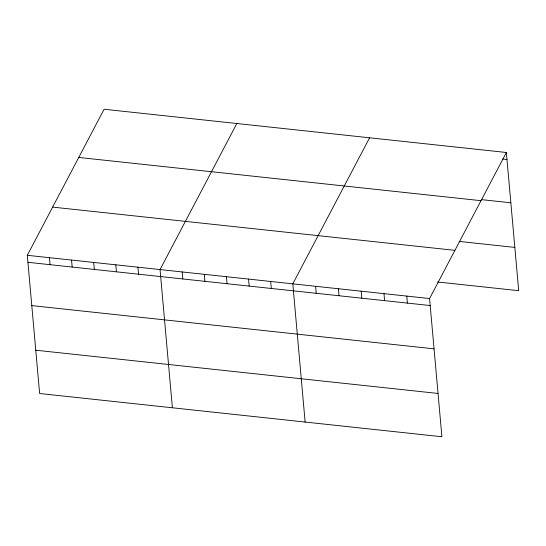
<?xml version="1.0" encoding="UTF-8"?>
<svg xmlns="http://www.w3.org/2000/svg" width="546" height="546" viewBox="0 0 546 546"><rect width="100%" height="100%" fill="white"/><g stroke="black" fill="none" stroke-linecap="round" stroke-linejoin="round"><path stroke-width="0.82" d="M506.367 152.491L429.572 298.546L441.905 436.752L39.633 393.509L27.3 255.303L104.095 109.248L506.367 152.491L518.7 290.697L437.646 281.989M236.841 123.519L160.053 269.574L172.386 407.78M369.594 137.79L292.799 283.845L305.132 422.051M502.77 159.043L506.988 159.5M481.306 199.618L510.851 202.791M78.754 157.446L481.026 200.689M459.111 241.414L514.837 247.406M52.641 207.105L454.914 250.348M27.3 255.303L429.572 298.546M27.928 262.305L430.2 305.548M31.791 305.603L434.063 348.846M35.77 350.211L438.042 393.454M406.777 296.096L407.405 303.098M383.981 293.646L384.609 300.648M361.186 291.195L361.814 298.198M338.39 288.745L339.018 295.748M315.595 286.295L316.223 293.298M270.673 281.463L271.301 288.465M248.553 279.088L249.174 286.09M226.426 276.706L227.047 283.708M204.3 274.331L204.927 281.333M182.173 271.949L182.801 278.951M137.926 267.192L138.547 274.194M115.8 264.817L116.428 271.819M93.673 262.435L94.301 269.437M71.553 260.06L72.174 267.062M49.427 257.678L50.048 264.68"/></g></svg>
